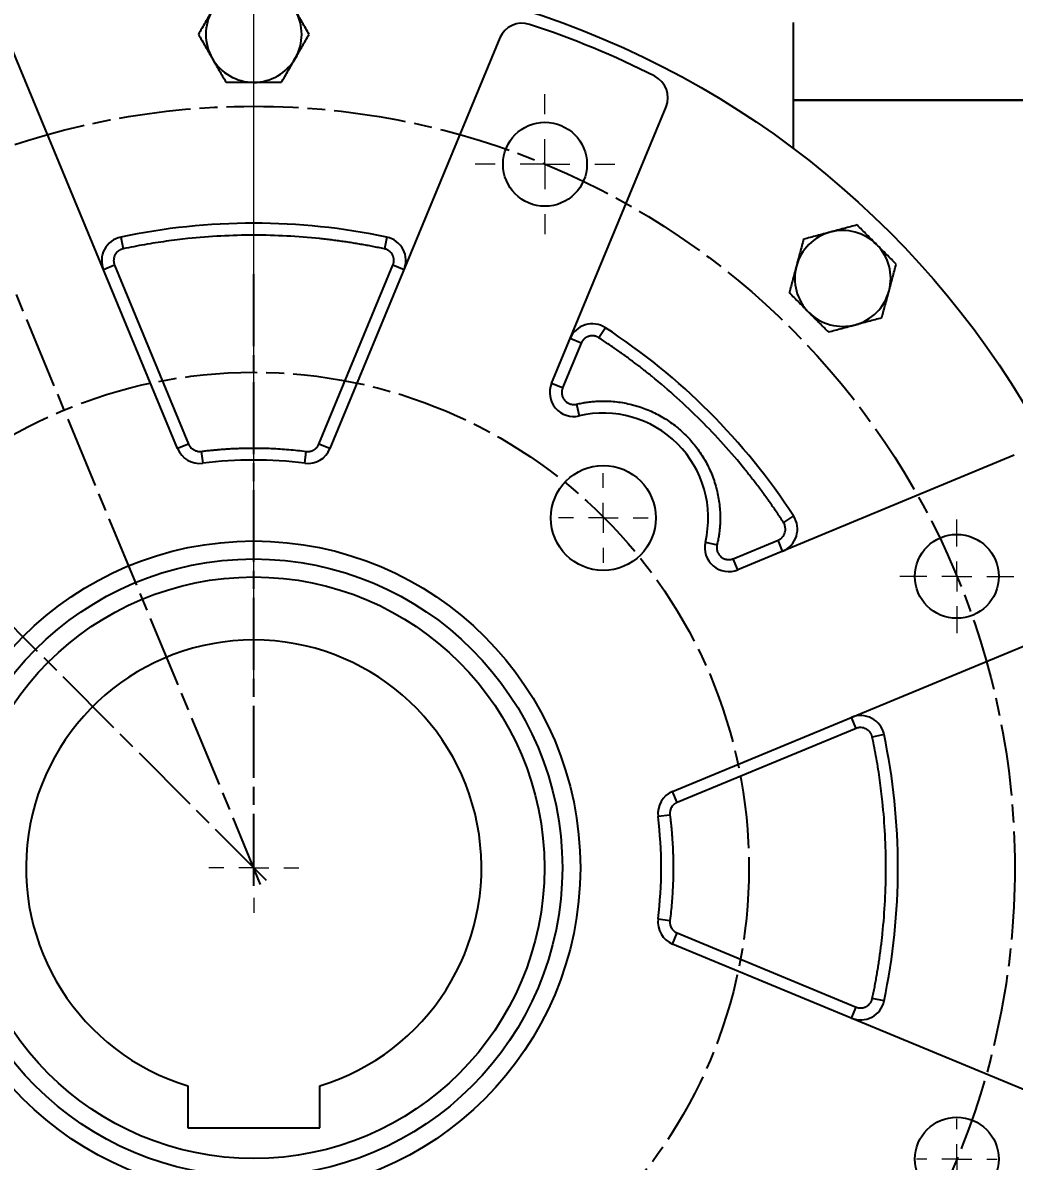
# Model space of a CAD drawing. Header units: millimetres. Extents: x 2451 to 4400, y 944 to 2322.
# Drawn here: x 3652.7 to 3818.1, y 1668.5 to 1858.4 of the extents above; entities that cross this region are included whole.
import ezdxf

# ---------------------------------------------------------------- set-up
doc = ezdxf.new("R2010")
doc.units = ezdxf.units.MM
doc.linetypes.add('AM_ISO08W050', pattern=[18, 12, -1.5, 3, -1.5])
for name, color, linetype, lineweight in [('10', 7, 'Continuous', 0), ('AM_5', 3, 'Continuous', 25), ('AM_7', 4, 'AM_ISO08W050', 25), ('FORMAT', 7, 'Continuous', 18)]:
    doc.layers.add(name, color=color, linetype=linetype, lineweight=lineweight)
doc.styles.add('SLDTEXTSTYLE1', font='txt.shx', dxfattribs={"width": 0.7, "bigfont": 'gbcbig.shx'})
doc.dimstyles.new('SLDDIMSTYLE12$2', dxfattribs={"dimtxt": 12, "dimasz": 10, "dimexe": 0, "dimexo": 0.0625, "dimgap": 0.875, "dimtad": 1, "dimdec": 1, "dimlfac": 1.8, "dimrnd": 1e-09, "dimzin": 12, "dimdsep": 46, "dimtxsty": 'SLDTEXTSTYLE1', "dimcen": 0.09, "dimdle": 8.16, "dimclrd": 3, "dimclre": 3, "dimadec": 0, "dimazin": 3, "dimtfac": 1, "dimtdec": 1, "dimtofl": 0, "dimtmove": 0, "dimatfit": 3, "dimfxl": 0, "dimfrac": 2, "dimtolj": 1, "dimlwd": 5, "dimlwe": 5, "dimarcsym": 0})
doc.dimstyles.new('SLDDIMSTYLE12$3', dxfattribs={"dimtxt": 12, "dimasz": 10, "dimexe": 0, "dimexo": 0.0625, "dimgap": 0.875, "dimtad": 1, "dimdec": 1, "dimlfac": 1.8, "dimrnd": 1e-09, "dimzin": 12, "dimdsep": 46, "dimtxsty": 'SLDTEXTSTYLE1', "dimcen": 0.09, "dimdle": 8.16, "dimclrd": 3, "dimclre": 3, "dimadec": 0, "dimazin": 3, "dimtfac": 1, "dimtdec": 1, "dimtofl": 0, "dimtmove": 0, "dimatfit": 3, "dimfxl": 0, "dimfrac": 2, "dimtolj": 1, "dimlwd": 5, "dimlwe": 5, "dimarcsym": 0})

# ---------------------------------------------------------------- blocks, each defined once
blk = doc.blocks.new('SW_CENTERMARKSYMBOL_3')
at = {"layer": '10', "color": 0}
for p, q in [((0, 1), (0, 1.9)), ((0, 0), (0, 0.5)), ((-1, 0), (-1.9, 0)), ((0, 0), (-0.5, 0)), ((0, 0), (0, -0.5)), ((0, 0), (0.5, 0)), ((1, 0), (1.9, 0)), ((0, -1), (0, -1.9))]:
    blk.add_line(p, q, dxfattribs=at)
blk = doc.blocks.new('SW_CENTERMARKSYMBOL_5')
at = {"layer": '10', "color": 0}
for p, q in [((0, 1), (0, 1.5)), ((0, 0), (0, 0.5)), ((-1, 0), (-1.5, 0)), ((0, 0), (-0.5, 0)), ((0, 0), (0, -0.5)), ((0, 0), (0.5, 0)), ((1, 0), (1.5, 0)), ((0, -1), (0, -1.5))]:
    blk.add_line(p, q, dxfattribs=at)
blk = doc.blocks.new('SW_CENTERMARKSYMBOL_6')
at = {"layer": '10', "color": 0}
for p, q in [((0, 1), (0, 1.5)), ((0, 0), (0, 0.5)), ((-1, 0), (-1.5, 0)), ((0, 0), (-0.5, 0)), ((0, 0), (0, -0.5)), ((0, 0), (0.5, 0)), ((1, 0), (1.5, 0)), ((0, -1), (0, -1.5))]:
    blk.add_line(p, q, dxfattribs=at)
blk = doc.blocks.new('SW_CENTERMARKSYMBOL_9')
at = {"layer": 'FORMAT', "color": 0}
for p, q in [((0, 1.667), (0, 2.333)), ((0, 0), (0, 0.833)), ((-1.667, 0), (-2.333, 0)), ((0, 0), (-0.833, 0)), ((0, 0), (0, -0.833)), ((0, 0), (0.833, 0)), ((1.667, 0), (2.333, 0)), ((0, -1.667), (0, -2.333))]:
    blk.add_line(p, q, dxfattribs=at)
blk = doc.blocks.new('SW_CENTERMARKSYMBOL_12')
at = {"layer": '10', "color": 0}
for p, q in [((0, 1), (0, 1.35)), ((0, 0), (0, 0.5)), ((-1, 0), (-1.35, 0)), ((0, 0), (-0.5, 0)), ((0, 0), (0, -0.5)), ((0, 0), (0.5, 0)), ((1, 0), (1.35, 0)), ((0, -1), (0, -1.35))]:
    blk.add_line(p, q, dxfattribs=at)
blk = doc.blocks.new('*D77')
at = {"layer": 'AM_5', "color": 3, "linetype": 'Continuous', "lineweight": 5, "transparency": 16777216}
blk.add_line((3528.99, 1833.97), (3561.27, 1810.78), dxfattribs=at)
at = {"layer": 'AM_5', "color": 3, "lineweight": 5, "transparency": 16777216}
for p, q in [((3691.13, 1717.44), (3691.31, 1717.44)), ((3691.22, 1717.35), (3691.22, 1717.53))]:
    blk.add_line(p, q, dxfattribs=at)
at = {"layer": 'AM_5', "color": 3, "transparency": 16777216}
blk.add_solid([(3562.25, 1812.14), (3560.3, 1809.43), (3569.4, 1804.95)], dxfattribs=at)
at = {"layer": 'Defpoints', "color": 0, "transparency": 16777216}
for p in [(3569.4, 1804.95), (3813.05, 1629.93)]:
    blk.add_point(p, dxfattribs=at)
at = {"layer": 'AM_5', "color": 0, "transparency": 16777216, "insert": (3545.08, 1830.88), "char_height": 12, "attachment_point": 5, "rotation": 324.3099, "style": 'SLDTEXTSTYLE1'}
blk.add_mtext('\\A1;∅300', dxfattribs=at)
blk = doc.blocks.new('*D78')
at = {"layer": 'AM_5', "color": 3, "linetype": 'Continuous', "lineweight": 5, "transparency": 16777216}
blk.add_line((3492.51, 1749.35), (3599.76, 1732.13), dxfattribs=at)
at = {"layer": 'AM_5', "color": 3, "lineweight": 5, "transparency": 16777216}
for p, q in [((3691.13, 1717.44), (3691.31, 1717.44)), ((3691.22, 1717.35), (3691.22, 1717.53))]:
    blk.add_line(p, q, dxfattribs=at)
at = {"layer": 'AM_5', "color": 3, "transparency": 16777216}
blk.add_solid([(3600.03, 1733.77), (3599.5, 1730.48), (3609.64, 1730.54)], dxfattribs=at)
at = {"layer": 'Defpoints', "color": 0, "transparency": 16777216}
for p in [(3609.64, 1730.54), (3772.81, 1704.33)]:
    blk.add_point(p, dxfattribs=at)
at = {"layer": 'AM_5', "color": 0, "transparency": 16777216, "insert": (3508.29, 1753.78), "char_height": 12, "attachment_point": 5, "rotation": 350.8759, "style": 'SLDTEXTSTYLE1'}
blk.add_mtext('\\A1;%%C165', dxfattribs=at)
blk = doc.blocks.new('*D61')
at = {"layer": 'AM_5', "color": 3, "linetype": 'Continuous', "lineweight": 5, "transparency": 16777216}
blk.add_line((3691.22, 1747.6), (3691.22, 1908.66), dxfattribs=at)
at = {"layer": 'AM_5', "color": 3, "lineweight": 5, "transparency": 16777216}
blk.add_line((3641.68, 1765.73), (3555.13, 1852.29), dxfattribs=at)
at = {"layer": 'AM_5', "color": 3, "linetype": 'Continuous', "lineweight": 5, "transparency": 16777216}
blk.add_arc((3691.22, 1716.19), 192.47, 92.9772, 132.0228, dxfattribs=at)
at = {"layer": 'AM_5', "color": 3, "transparency": 16777216}
for points in [[(3681.18, 1910.07), (3681.27, 1906.73), (3691.22, 1908.66)], [(3563.53, 1857.96), (3561.23, 1860.38), (3555.13, 1852.29)]]:
    blk.add_solid(points, dxfattribs=at)
at = {"layer": 'Defpoints', "color": 0, "transparency": 16777216}
for p in [(3641.41, 1902.1), (3641.73, 1765.68), (3691.22, 1747.53), (3691.22, 1721.19), (3691.22, 1716.19)]:
    blk.add_point(p, dxfattribs=at)
at = {"layer": 'AM_5', "color": 0, "transparency": 16777216, "insert": (3608.36, 1897.5), "char_height": 12, "attachment_point": 5, "rotation": 24.561, "style": 'SLDTEXTSTYLE1'}
blk.add_mtext('\\A1;45°', dxfattribs=at)
blk = doc.blocks.new('*D70')
at = {"layer": 'AM_5', "color": 3, "lineweight": 5, "transparency": 16777216}
blk.add_line((3691.22, 1816.92), (3691.22, 1878.96), dxfattribs=at)
at = {"layer": 'AM_5', "color": 3, "linetype": 'Continuous', "lineweight": 5, "transparency": 16777216}
blk.add_line((3641.45, 1837.6), (3629.41, 1866.66), dxfattribs=at)
blk.add_arc((3691.22, 1717.44), 161.52, 93.5478, 108.9522, dxfattribs=at)
at = {"layer": 'AM_5', "color": 3, "transparency": 16777216}
for points in [[(3681.18, 1880.31), (3681.28, 1876.98), (3691.22, 1878.96)], [(3639.36, 1868.64), (3638.18, 1871.76), (3629.41, 1866.66)]]:
    blk.add_solid(points, dxfattribs=at)
at = {"layer": 'Defpoints', "color": 0, "transparency": 16777216}
for p in [(3670.14, 1877.58), (3641.48, 1837.54), (3691.22, 1816.86), (3692.37, 1714.67), (3691.22, 1714.44)]:
    blk.add_point(p, dxfattribs=at)
at = {"layer": 'AM_5', "color": 0, "transparency": 16777216, "insert": (3658.37, 1882.6), "char_height": 12, "attachment_point": 5, "rotation": 11.25, "style": 'SLDTEXTSTYLE1'}
blk.add_mtext('\\A1;22.5%%D', dxfattribs=at)
blk = doc.blocks.new('*D71')
at = {"layer": 'AM_5', "color": 3, "linetype": 'Continuous', "lineweight": 5, "transparency": 16777216}
blk.add_line((3514.18, 1811.73), (3570.3, 1781.84), dxfattribs=at)
at = {"layer": 'AM_5', "color": 3, "lineweight": 5, "transparency": 16777216}
for p, q in [((3691.13, 1717.44), (3691.31, 1717.44)), ((3691.22, 1717.35), (3691.22, 1717.53))]:
    blk.add_line(p, q, dxfattribs=at)
at = {"layer": 'AM_5', "color": 3, "transparency": 16777216}
blk.add_solid([(3571.09, 1783.31), (3569.52, 1780.37), (3579.13, 1777.14)], dxfattribs=at)
at = {"layer": 'Defpoints', "color": 0, "transparency": 16777216}
for p in [(3579.13, 1777.14), (3803.32, 1657.74)]:
    blk.add_point(p, dxfattribs=at)
at = {"layer": 'AM_5', "color": 0, "transparency": 16777216, "insert": (3531.78, 1810.14), "char_height": 12, "attachment_point": 5, "rotation": 331.9615, "style": 'SLDTEXTSTYLE1'}
blk.add_mtext('\\A1;∅254', dxfattribs=at)

msp = doc.modelspace()

# ---------------------------------------------------------------- linework, layer by layer
at = {"color": 7, "linetype": 'Continuous', "lineweight": 25}
for p, q in [((3781.224, 1858.437), (3781.224, 1845.437)), ((3678.506, 1787.339), (3650.137, 1855.827)), ((3732.311, 1855.827), (3703.942, 1787.339)), ((3697.872, 1851.898), (3698.468, 1852.926)), ((3691.205, 1848.387), (3691.681, 1848.4)), ((3740.925, 1798.229), (3760.028, 1844.347)), ((3781.224, 1845.437), (3781.224, 1837.437)), ((3781.224, 1845.437), (3831.224, 1845.437)), ((3881.224, 1845.437), (3781.224, 1845.437)), ((3669.017, 1822.618), (3669.43, 1820.662)), ((3713.431, 1822.618), (3713.018, 1820.662)), ((3667.995, 1817.939), (3666.148, 1817.174)), ((3667.995, 1817.939), (3680.354, 1788.104)), ((3702.095, 1788.104), (3714.453, 1817.939)), ((3716.301, 1817.174), (3714.453, 1817.939)), ((3791.003, 1807.814), (3792.152, 1808.12)), ((3749.896, 1807.514), (3748.804, 1805.839)), ((3745.865, 1804.928), (3742.773, 1797.464)), ((3745.865, 1804.928), (3744.017, 1805.694)), ((3742.773, 1797.464), (3740.925, 1798.229)), ((3745.08, 1794.752), (3745.54, 1792.805)), ((3680.354, 1788.104), (3678.506, 1787.339)), ((3682.452, 1786.885), (3682.703, 1784.901)), ((3699.746, 1784.901), (3699.996, 1786.885)), ((3703.942, 1787.339), (3702.095, 1788.104)), ((3818.134, 1786.241), (3772.016, 1767.138)), ((3781.301, 1776.109), (3779.626, 1775.017)), ((3766.592, 1771.753), (3768.539, 1771.293)), ((3771.251, 1768.986), (3778.715, 1772.078)), ((3779.48, 1770.23), (3778.715, 1772.078)), ((3772.016, 1767.138), (3771.251, 1768.986)), ((3761.126, 1730.156), (3829.614, 1758.524)), ((3791.726, 1740.666), (3790.961, 1742.514)), ((3791.726, 1740.666), (3761.891, 1728.308)), ((3796.405, 1739.644), (3794.448, 1739.231)), ((3761.891, 1728.308), (3761.126, 1730.156)), ((3760.672, 1726.209), (3758.688, 1725.959)), ((3758.688, 1708.916), (3760.672, 1708.665)), ((3761.126, 1704.719), (3761.891, 1706.567)), ((3761.891, 1706.567), (3791.726, 1694.209)), ((3829.614, 1676.35), (3761.126, 1704.719)), ((3796.405, 1695.23), (3794.448, 1695.643)), ((3790.961, 1692.361), (3791.726, 1694.209)), ((3680.224, 1681.064), (3680.224, 1674.037)), ((3702.224, 1674.037), (3702.224, 1681.064)), ((3680.224, 1674.037), (3702.224, 1674.037))]:
    msp.add_line(p, q, dxfattribs=at)
for centre, radius in [((3691.224, 1717.437), 150), ((3739.825, 1834.77), 7), ((3749.56, 1775.774), 8.75), ((3691.224, 1717.437), 54.5), ((3808.557, 1766.038), 7), ((3691.224, 1717.437), 51.5), ((3691.224, 1717.437), 48.5), ((3808.557, 1668.836), 7)]:
    msp.add_circle(centre, radius, dxfattribs=at)
for centre, radius, start, end in [((3691.224, 1856.437), 8, 150, 210), ((3691.224, 1856.437), 8, 330, 30), ((3736.007, 1854.297), 4, 71.88103, 157.5), ((3691.224, 1717.437), 148, 63.11897, 71.88103), ((3691.224, 1856.437), 8, 210, 270), ((3691.224, 1856.437), 8, 270, 330), ((3756.332, 1845.878), 4, 337.5, 63.11897), ((3691.224, 1717.437), 107.5, 78.07806, 101.92194), ((3789.512, 1815.725), 8, 105, 165), ((3789.512, 1815.725), 8, 45, 105), ((3669.843, 1818.705), 4, 101.92194, 202.5), ((3712.605, 1818.705), 4, 337.5, 78.07806), ((3789.512, 1815.725), 8, 345, 45), ((3789.512, 1815.725), 8, 165, 225), ((3789.512, 1815.725), 8, 285, 345), ((3789.512, 1815.725), 8, 225, 285), ((3747.712, 1804.163), 4, 56.92194, 157.5), ((3691.224, 1717.437), 107.5, 33.07806, 56.92194), ((3744.621, 1796.698), 4, 157.5, 283.28289), ((3749.56, 1775.774), 17.5, 346.71711, 103.28289), ((3682.201, 1788.87), 4, 202.5, 277.19906), ((3700.247, 1788.87), 4, 262.80094, 337.5), ((3691.224, 1717.437), 68, 82.80094, 97.19906), ((3777.95, 1773.926), 4, 292.5, 33.07806), ((3770.485, 1770.834), 4, 166.71711, 292.5), ((3691.224, 1717.437), 38, 286.82645, 253.17355), ((3792.492, 1738.818), 4, 11.92194, 112.5), ((3691.224, 1717.437), 107.5, 348.07806, 11.92194), ((3762.657, 1726.46), 4, 112.5, 187.19906), ((3691.224, 1717.437), 68, 352.80094, 7.19906), ((3762.657, 1708.414), 4, 172.80094, 247.5), ((3792.492, 1696.056), 4, 247.5, 348.07806)]:
    msp.add_arc(centre, radius, start, end, dxfattribs=at)
for points, knots in [([(3684.296, 1860.437), (3683.907, 1859.764), (3683.521, 1859.095), (3682.751, 1857.762), (3682.368, 1857.099), (3681.987, 1856.437)], [0, 0, 0, 0, 0.5, 0.5, 1, 1, 1, 1]), ([(3700.462, 1856.437), (3700.08, 1857.099), (3699.697, 1857.762), (3698.927, 1859.095), (3698.541, 1859.764), (3698.152, 1860.437)], [0, 0, 0, 0, 0.5, 0.5, 1, 1, 1, 1]), ([(3681.987, 1856.437), (3682.368, 1855.776), (3682.751, 1855.113), (3683.521, 1853.78), (3683.907, 1853.11), (3684.296, 1852.437)], [0, 0, 0, 0, 0.5, 0.5, 1, 1, 1, 1]), ([(3698.152, 1852.437), (3698.541, 1853.11), (3698.927, 1853.78), (3699.697, 1855.113), (3700.08, 1855.776), (3700.462, 1856.437)], [0, 0, 0, 0, 0.5, 0.5, 1, 1, 1, 1]), ([(3684.296, 1852.437), (3684.684, 1851.764), (3685.071, 1851.095), (3685.841, 1849.762), (3686.224, 1849.099), (3686.605, 1848.437)], [0, 0, 0, 0, 0.5, 0.5, 1, 1, 1, 1]), ([(3695.843, 1848.437), (3696.225, 1849.099), (3696.608, 1849.762), (3697.377, 1851.095), (3697.764, 1851.764), (3698.152, 1852.437)], [0, 0, 0, 0, 0.5, 0.5, 1, 1, 1, 1]), ([(3686.605, 1848.437), (3687.369, 1848.437), (3688.135, 1848.437), (3689.674, 1848.437), (3690.447, 1848.437), (3691.224, 1848.437)], [0, 0, 0, 0, 0.5, 0.5, 1, 1, 1, 1]), ([(3691.224, 1848.437), (3692.001, 1848.437), (3692.774, 1848.437), (3694.313, 1848.437), (3695.079, 1848.437), (3695.843, 1848.437)], [0, 0, 0, 0, 0.5, 0.5, 1, 1, 1, 1]), ([(3713.018, 1820.662), (3712.693, 1820.729), (3712.044, 1820.865), (3711.067, 1821.056), (3710.089, 1821.239), (3709.109, 1821.412), (3708.128, 1821.576), (3707.145, 1821.731), (3706.161, 1821.876), (3705.175, 1822.012), (3704.188, 1822.139), (3703.2, 1822.257), (3700.717, 1822.529), (3696.727, 1822.842), (3691.224, 1822.985), (3685.721, 1822.842), (3681.456, 1822.507), (3678.424, 1822.163), (3676.615, 1821.926), (3674.811, 1821.658), (3673.012, 1821.358), (3671.218, 1821.03), (3670.026, 1820.784), (3669.43, 1820.662)], [0, 0, 0, 0, 0.022681, 0.0453532, 0.0680184, 0.0906789, 0.1133365, 0.1359933, 0.1586513, 0.1813126, 0.2039791, 0.2266529, 0.2493359, 0.3746623, 0.5000011, 0.6253275, 0.7506663, 0.7922409, 0.8337913, 0.87533, 0.9168694, 0.9584219, 1, 1, 1, 1]), ([(3787.441, 1823.453), (3786.691, 1823.251), (3785.944, 1823.051), (3784.457, 1822.653), (3783.718, 1822.455), (3782.98, 1822.257)], [0, 0, 0, 0, 0.5, 0.5, 1, 1, 1, 1]), ([(3791.903, 1824.648), (3791.165, 1824.45), (3790.425, 1824.252), (3788.939, 1823.854), (3788.192, 1823.654), (3787.441, 1823.453)], [0, 0, 0, 0, 0.5, 0.5, 1, 1, 1, 1]), ([(3795.169, 1821.382), (3794.619, 1821.931), (3794.073, 1822.478), (3792.984, 1823.566), (3792.443, 1824.108), (3791.903, 1824.648)], [0, 0, 0, 0, 0.5, 0.5, 1, 1, 1, 1]), ([(3782.98, 1822.257), (3782.782, 1821.52), (3782.584, 1820.78), (3782.186, 1819.293), (3781.986, 1818.546), (3781.785, 1817.796)], [0, 0, 0, 0, 0.5, 0.5, 1, 1, 1, 1]), ([(3798.435, 1818.116), (3797.895, 1818.656), (3797.353, 1819.198), (3796.265, 1820.286), (3795.718, 1820.832), (3795.169, 1821.382)], [0, 0, 0, 0, 0.5, 0.5, 1, 1, 1, 1]), ([(3669.078, 1820.553), (3669.039, 1820.536), (3668.962, 1820.502), (3668.851, 1820.443), (3668.744, 1820.378), (3668.642, 1820.306), (3668.544, 1820.227), (3668.381, 1820.079), (3668.177, 1819.837), (3667.983, 1819.475), (3667.864, 1819.082), (3667.834, 1818.725), (3667.858, 1818.422), (3667.907, 1818.175), (3667.966, 1818.018), (3667.995, 1817.939)], [0, 0, 0, 0, 0.0402761, 0.0802426, 0.1200582, 0.159883, 0.1998773, 0.2401994, 0.3700431, 0.5000574, 0.6299012, 0.7599156, 0.8401208, 0.919721, 1, 1, 1, 1]), ([(3669.43, 1820.662), (3669.39, 1820.652), (3669.31, 1820.634), (3669.192, 1820.598), (3669.116, 1820.568), (3669.078, 1820.553)], [0, 0, 0, 0, 0.3335445, 0.6664555, 1, 1, 1, 1]), ([(3714.453, 1817.939), (3714.471, 1817.985), (3714.506, 1818.076), (3714.547, 1818.217), (3714.577, 1818.359), (3714.597, 1818.504), (3714.606, 1818.65), (3714.604, 1818.894), (3714.552, 1819.234), (3714.388, 1819.644), (3714.142, 1820.011), (3713.855, 1820.28), (3713.569, 1820.466), (3713.302, 1820.59), (3713.113, 1820.637), (3713.018, 1820.662)], [0, 0, 0, 0, 0.04206666, 0.08368999, 0.12509412, 0.16650673, 0.20815537, 0.25026376, 0.37509525, 0.50008148, 0.62491305, 0.74989935, 0.8335363, 0.91629596, 1, 1, 1, 1]), ([(3781.785, 1817.796), (3781.583, 1817.045), (3781.383, 1816.298), (3780.985, 1814.812), (3780.787, 1814.072), (3780.589, 1813.334)], [0, 0, 0, 0, 0.5, 0.5, 1, 1, 1, 1]), ([(3797.239, 1813.655), (3797.441, 1814.405), (3797.641, 1815.152), (3798.039, 1816.638), (3798.237, 1817.378), (3798.435, 1818.116)], [0, 0, 0, 0, 0.5, 0.5, 1, 1, 1, 1]), ([(3796.044, 1809.193), (3796.242, 1809.931), (3796.44, 1810.671), (3796.838, 1812.157), (3797.038, 1812.904), (3797.239, 1813.655)], [0, 0, 0, 0, 0.5, 0.5, 1, 1, 1, 1]), ([(3780.589, 1813.334), (3781.129, 1812.794), (3781.671, 1812.253), (3782.759, 1811.164), (3783.306, 1810.618), (3783.855, 1810.068)], [0, 0, 0, 0, 0.5, 0.5, 1, 1, 1, 1]), ([(3783.855, 1810.068), (3784.405, 1809.519), (3784.951, 1808.972), (3786.039, 1807.884), (3786.581, 1807.342), (3787.121, 1806.802)], [0, 0, 0, 0, 0.5, 0.5, 1, 1, 1, 1]), ([(3787.121, 1806.802), (3787.859, 1807), (3788.599, 1807.198), (3790.085, 1807.596), (3790.832, 1807.797), (3791.583, 1807.998)], [0, 0, 0, 0, 0.5, 0.5, 1, 1, 1, 1]), ([(3791.583, 1807.998), (3792.333, 1808.199), (3793.08, 1808.399), (3794.566, 1808.797), (3795.306, 1808.995), (3796.044, 1809.193)], [0, 0, 0, 0, 0.5, 0.5, 1, 1, 1, 1]), ([(3746.947, 1806.011), (3746.907, 1805.993), (3746.827, 1805.958), (3746.711, 1805.896), (3746.6, 1805.827), (3746.494, 1805.751), (3746.393, 1805.668), (3746.266, 1805.548), (3746.121, 1805.384), (3745.974, 1805.166), (3745.901, 1805.008), (3745.865, 1804.928)], [0, 0, 0, 0, 0.0839092, 0.1671165, 0.24998, 0.3328626, 0.4161267, 0.50013, 0.6671619, 0.8328171, 1, 1, 1, 1]), ([(3748.804, 1805.839), (3748.77, 1805.86), (3748.703, 1805.902), (3748.597, 1805.958), (3748.489, 1806.007), (3748.338, 1806.066), (3748.141, 1806.122), (3747.897, 1806.159), (3747.651, 1806.167), (3747.408, 1806.144), (3747.171, 1806.094), (3747.022, 1806.039), (3746.947, 1806.011)], [0, 0, 0, 0, 0.06164978, 0.1231121, 0.18460747, 0.246356, 0.37307207, 0.50005393, 0.62677002, 0.75375188, 0.87681009, 1, 1, 1, 1]), ([(3779.626, 1775.017), (3779.444, 1775.295), (3779.08, 1775.85), (3778.524, 1776.676), (3777.962, 1777.497), (3777.392, 1778.312), (3776.814, 1779.122), (3776.229, 1779.926), (3775.636, 1780.725), (3775.035, 1781.518), (3774.427, 1782.306), (3773.811, 1783.088), (3772.248, 1785.036), (3769.648, 1788.078), (3765.858, 1792.071), (3761.865, 1795.861), (3758.612, 1798.64), (3756.226, 1800.541), (3754.779, 1801.652), (3753.314, 1802.738), (3751.83, 1803.798), (3750.328, 1804.835), (3749.312, 1805.504), (3748.804, 1805.839)], [0, 0, 0, 0, 0.022681, 0.0453532, 0.0680184, 0.0906789, 0.1133365, 0.1359933, 0.1586513, 0.1813126, 0.2039791, 0.2266529, 0.2493359, 0.3746623, 0.5000011, 0.6253275, 0.7506663, 0.7922409, 0.8337913, 0.87533, 0.9168694, 0.9584219, 1, 1, 1, 1]), ([(3742.773, 1797.464), (3742.756, 1797.422), (3742.724, 1797.338), (3742.685, 1797.209), (3742.655, 1797.078), (3742.627, 1796.898), (3742.614, 1796.666), (3742.639, 1796.387), (3742.701, 1796.113), (3742.832, 1795.771), (3743.079, 1795.387), (3743.419, 1795.082), (3743.735, 1794.898), (3743.995, 1794.792), (3744.267, 1794.723), (3744.542, 1794.694), (3744.816, 1794.7), (3744.992, 1794.735), (3745.08, 1794.752)], [0, 0, 0, 0, 0.0307301, 0.0613362, 0.0919578, 0.1227345, 0.1864029, 0.2501916, 0.31386, 0.3776487, 0.5000342, 0.6224196, 0.686088, 0.7498768, 0.8135451, 0.8773339, 0.9386359, 1, 1, 1, 1]), ([(3745.08, 1794.752), (3745.225, 1794.785), (3745.514, 1794.851), (3745.949, 1794.938), (3746.386, 1795.016), (3746.824, 1795.083), (3747.262, 1795.14), (3747.702, 1795.187), (3748.143, 1795.224), (3748.585, 1795.251), (3749.028, 1795.268), (3749.472, 1795.275), (3750.608, 1795.267), (3752.435, 1795.117), (3754.904, 1794.583), (3757.284, 1793.739), (3759.51, 1792.605), (3761.553, 1791.216), (3763.384, 1789.598), (3765.002, 1787.767), (3766.391, 1785.723), (3767.526, 1783.497), (3768.37, 1781.117), (3768.904, 1778.649), (3769.064, 1776.698), (3769.061, 1775.316), (3769.025, 1774.504), (3768.956, 1773.695), (3768.852, 1772.89), (3768.716, 1772.088), (3768.598, 1771.559), (3768.539, 1771.293)], [0, 0, 0, 0, 0.011225, 0.02242414, 0.03360315, 0.04476784, 0.055924, 0.06707747, 0.07823406, 0.08939959, 0.10057987, 0.11178069, 0.1230078, 0.1865176, 0.25004031, 0.31355011, 0.37707282, 0.43853142, 0.50000306, 0.56146166, 0.62293331, 0.68644311, 0.74996581, 0.81347561, 0.87699832, 0.8975565, 0.91804382, 0.93849597, 0.95894883, 0.97943828, 1, 1, 1, 1]), ([(3680.354, 1788.104), (3680.37, 1788.065), (3680.404, 1787.988), (3680.464, 1787.876), (3680.53, 1787.768), (3680.603, 1787.665), (3680.726, 1787.512), (3680.916, 1787.324), (3681.192, 1787.132), (3681.495, 1786.988), (3681.779, 1786.908), (3682.03, 1786.873), (3682.241, 1786.865), (3682.382, 1786.879), (3682.452, 1786.885)], [0, 0, 0, 0, 0.0488292, 0.0973789, 0.1458459, 0.1944277, 0.2433207, 0.3715761, 0.5000347, 0.6282901, 0.7567487, 0.8379409, 0.9187192, 1, 1, 1, 1]), ([(3682.452, 1786.885), (3682.717, 1786.918), (3683.246, 1786.983), (3684.041, 1787.069), (3684.837, 1787.147), (3685.633, 1787.215), (3686.43, 1787.275), (3687.228, 1787.325), (3688.026, 1787.366), (3688.825, 1787.398), (3689.624, 1787.421), (3690.424, 1787.434), (3691.446, 1787.44), (3692.691, 1787.427), (3694.156, 1787.381), (3695.619, 1787.305), (3697.08, 1787.197), (3698.54, 1787.06), (3699.511, 1786.944), (3699.996, 1786.885)], [0, 0, 0, 0, 0.0454968, 0.0909674, 0.1364177, 0.1818537, 0.2272813, 0.2727064, 0.3181351, 0.3635731, 0.4090265, 0.4545012, 0.5000032, 0.5833926, 0.6667107, 0.7499938, 0.8332787, 0.9166019, 1, 1, 1, 1]), ([(3699.996, 1786.885), (3700.039, 1786.881), (3700.125, 1786.872), (3700.255, 1786.868), (3700.384, 1786.873), (3700.556, 1786.891), (3700.769, 1786.932), (3700.931, 1786.992), (3701.012, 1787.022)], [0, 0, 0, 0, 0.1251974, 0.2499333, 0.374735, 0.500129, 0.7499334, 1, 1, 1, 1]), ([(3701.012, 1787.022), (3701.053, 1787.039), (3701.133, 1787.074), (3701.248, 1787.136), (3701.359, 1787.205), (3701.465, 1787.281), (3701.566, 1787.364), (3701.694, 1787.484), (3701.838, 1787.648), (3701.986, 1787.866), (3702.058, 1788.025), (3702.095, 1788.104)], [0, 0, 0, 0, 0.08390923, 0.16711646, 0.24997998, 0.33286256, 0.41612671, 0.50013, 0.66716188, 0.8328171, 1, 1, 1, 1]), ([(3778.715, 1772.078), (3778.76, 1772.098), (3778.85, 1772.137), (3778.978, 1772.208), (3779.1, 1772.287), (3779.216, 1772.375), (3779.326, 1772.472), (3779.497, 1772.646), (3779.7, 1772.924), (3779.875, 1773.329), (3779.96, 1773.762), (3779.948, 1774.155), (3779.876, 1774.489), (3779.775, 1774.765), (3779.676, 1774.933), (3779.626, 1775.017)], [0, 0, 0, 0, 0.0420667, 0.08369, 0.1250941, 0.1665067, 0.2081554, 0.2502638, 0.3750953, 0.5000815, 0.6249131, 0.7498994, 0.8335363, 0.916296, 1, 1, 1, 1]), ([(3768.539, 1771.293), (3768.529, 1771.249), (3768.51, 1771.162), (3768.493, 1771.028), (3768.485, 1770.894), (3768.485, 1770.711), (3768.51, 1770.48), (3768.579, 1770.208), (3768.684, 1769.949), (3768.869, 1769.632), (3769.173, 1769.292), (3769.558, 1769.046), (3769.9, 1768.914), (3770.173, 1768.852), (3770.453, 1768.827), (3770.729, 1768.843), (3770.998, 1768.892), (3771.166, 1768.955), (3771.251, 1768.986)], [0, 0, 0, 0, 0.0307301, 0.0613362, 0.0919578, 0.1227345, 0.1864029, 0.2501916, 0.31386, 0.3776487, 0.5000342, 0.6224196, 0.686088, 0.7498768, 0.8135451, 0.8773339, 0.9386359, 1, 1, 1, 1]), ([(3794.448, 1739.231), (3794.437, 1739.279), (3794.415, 1739.375), (3794.369, 1739.514), (3794.314, 1739.648), (3794.249, 1739.778), (3794.173, 1739.904), (3794.033, 1740.104), (3793.798, 1740.355), (3793.431, 1740.601), (3793.021, 1740.765), (3792.633, 1740.824), (3792.291, 1740.815), (3792.001, 1740.767), (3791.818, 1740.7), (3791.726, 1740.666)], [0, 0, 0, 0, 0.0420667, 0.08369, 0.1250941, 0.1665067, 0.2081554, 0.2502638, 0.3750953, 0.5000815, 0.6249131, 0.7498994, 0.8335363, 0.916296, 1, 1, 1, 1]), ([(3794.448, 1695.643), (3794.516, 1695.968), (3794.652, 1696.618), (3794.843, 1697.595), (3795.026, 1698.573), (3795.199, 1699.553), (3795.363, 1700.534), (3795.518, 1701.516), (3795.663, 1702.5), (3795.799, 1703.486), (3795.926, 1704.473), (3796.044, 1705.461), (3796.316, 1707.944), (3796.629, 1711.934), (3796.772, 1717.437), (3796.629, 1722.94), (3796.294, 1727.206), (3795.95, 1730.237), (3795.713, 1732.046), (3795.445, 1733.85), (3795.145, 1735.649), (3794.817, 1737.444), (3794.571, 1738.635), (3794.448, 1739.231)], [0, 0, 0, 0, 0.022681, 0.0453532, 0.0680184, 0.0906789, 0.1133365, 0.1359933, 0.1586513, 0.1813126, 0.2039791, 0.2266529, 0.2493359, 0.3746623, 0.5000011, 0.6253275, 0.7506663, 0.7922409, 0.8337913, 0.87533, 0.9168694, 0.9584219, 1, 1, 1, 1]), ([(3761.891, 1728.308), (3761.852, 1728.291), (3761.775, 1728.257), (3761.663, 1728.197), (3761.555, 1728.131), (3761.451, 1728.058), (3761.299, 1727.935), (3761.111, 1727.745), (3760.919, 1727.469), (3760.775, 1727.166), (3760.695, 1726.882), (3760.66, 1726.632), (3760.652, 1726.42), (3760.666, 1726.28), (3760.672, 1726.209)], [0, 0, 0, 0, 0.04882918, 0.09737892, 0.14584589, 0.19442772, 0.24332069, 0.37157605, 0.50003467, 0.62829008, 0.75674874, 0.83794089, 0.91871917, 1, 1, 1, 1]), ([(3760.672, 1726.209), (3760.705, 1725.945), (3760.77, 1725.415), (3760.856, 1724.62), (3760.934, 1723.824), (3761.002, 1723.028), (3761.061, 1722.231), (3761.112, 1721.433), (3761.153, 1720.635), (3761.185, 1719.837), (3761.207, 1719.037), (3761.221, 1718.237), (3761.227, 1717.215), (3761.214, 1715.971), (3761.168, 1714.506), (3761.091, 1713.042), (3760.984, 1711.581), (3760.847, 1710.121), (3760.731, 1709.151), (3760.672, 1708.665)], [0, 0, 0, 0, 0.0454968, 0.0909674, 0.1364177, 0.1818537, 0.2272813, 0.2727064, 0.3181351, 0.3635731, 0.4090265, 0.4545012, 0.5000032, 0.5833926, 0.6667107, 0.7499938, 0.8332787, 0.9166019, 1, 1, 1, 1]), ([(3760.672, 1708.665), (3760.668, 1708.623), (3760.659, 1708.539), (3760.655, 1708.412), (3760.659, 1708.286), (3760.671, 1708.159), (3760.703, 1707.966), (3760.775, 1707.709), (3760.919, 1707.405), (3761.111, 1707.13), (3761.318, 1706.92), (3761.518, 1706.765), (3761.698, 1706.653), (3761.827, 1706.596), (3761.891, 1706.567)], [0, 0, 0, 0, 0.0488292, 0.0973789, 0.1458459, 0.1944277, 0.2433207, 0.3715761, 0.5000347, 0.6282901, 0.7567487, 0.8379409, 0.9187192, 1, 1, 1, 1]), ([(3793.257, 1694.209), (3793.294, 1694.224), (3793.367, 1694.256), (3793.472, 1694.312), (3793.575, 1694.373), (3793.708, 1694.465), (3793.865, 1694.595), (3794.034, 1694.775), (3794.18, 1694.974), (3794.298, 1695.188), (3794.391, 1695.411), (3794.429, 1695.566), (3794.448, 1695.643)], [0, 0, 0, 0, 0.0616498, 0.1231121, 0.1846075, 0.246356, 0.3730721, 0.5000539, 0.62677, 0.7537519, 0.8768101, 1, 1, 1, 1]), ([(3791.726, 1694.209), (3791.767, 1694.193), (3791.849, 1694.161), (3791.974, 1694.123), (3792.101, 1694.093), (3792.23, 1694.072), (3792.36, 1694.059), (3792.535, 1694.053), (3792.753, 1694.068), (3793.011, 1694.117), (3793.175, 1694.178), (3793.257, 1694.209)], [0, 0, 0, 0, 0.0839092, 0.1671165, 0.24998, 0.3328626, 0.4161267, 0.50013, 0.6671619, 0.8328171, 1, 1, 1, 1])]:
    msp.add_open_spline(points, degree=3, knots=knots, dxfattribs=at)
at = {"layer": 'AM_7'}
for p, q in [((3692.372, 1714.666), (3641.475, 1837.542)), ((3691.224, 1714.437), (3691.224, 1816.861)), ((3693.345, 1715.316), (3630.766, 1777.895))]:
    msp.add_line(p, q, dxfattribs=at)
for radius in [127, 82.633]:
    msp.add_circle((3691.224, 1717.437), radius, dxfattribs=at)

# ---------------------------------------------------------------- block references
at = {"layer": '10', "xscale": 5, "yscale": 5, "zscale": 5}
for name, p in [('SW_CENTERMARKSYMBOL_9', (3739.825, 1834.77)), ('SW_CENTERMARKSYMBOL_6', (3749.56, 1775.774)), ('SW_CENTERMARKSYMBOL_3', (3808.557, 1766.038)), ('SW_CENTERMARKSYMBOL_5', (3691.224, 1717.437)), ('SW_CENTERMARKSYMBOL_12', (3808.557, 1668.836))]:
    msp.add_blockref(name, p, dxfattribs=at)

# ---------------------------------------------------------------- dimensions: what is measured, and where the dimension line sits
at = {"layer": 'AM_5'}
dim = msp.add_angular_dim_2l(base=(3641.409, 1902.101), line1=((3691.224, 1721.187), (3691.224, 1747.533)), line2=((3691.224, 1716.187), (3641.727, 1765.685)), dimstyle='SLDDIMSTYLE12$2', override={"dimlfac": 1}, dxfattribs=at)
dim.commit()
dim.dimension.update_dxf_attribs({"geometry": '*D61', "text_midpoint": (3611.221, 1891.244), "dimtype": 162})
dim = msp.add_angular_dim_2l(base=(3670.141, 1877.576), line1=((3692.372, 1714.666), (3641.475, 1837.542)), line2=((3691.224, 1714.437), (3691.224, 1816.861)), text='22.5%%D', dimstyle='SLDDIMSTYLE12$2', override={"dimlfac": 1, "dimpost": ''}, dxfattribs=at)
dim.commit()
dim.dimension.update_dxf_attribs({"geometry": '*D70', "text_midpoint": (3658.372, 1882.597)})
dim = msp.add_diameter_dim_2p(p1=(3813.052, 1629.927), p2=(3569.396, 1804.947), dimstyle='SLDDIMSTYLE12$3', override={"dimlfac": 1, "dimpost": ''}, dxfattribs=at)
dim.commit()
dim.dimension.update_dxf_attribs({"geometry": '*D77', "text_midpoint": (3545.082, 1830.877)})
dim = msp.add_diameter_dim_2p(p1=(3803.318, 1657.739), p2=(3579.13, 1777.135), dimstyle='SLDDIMSTYLE12$3', override={"dimlfac": 1, "dimpost": ''}, dxfattribs=at)
dim.commit()
dim.dimension.update_dxf_attribs({"geometry": '*D71', "text_midpoint": (3528.546, 1804.075), "dimtype": 163})
dim = msp.add_diameter_dim_2p(p1=(3772.812, 1704.334), p2=(3609.636, 1730.541), text='%%C165', dimstyle='SLDDIMSTYLE12$3', override={"dimlfac": 1}, dxfattribs=at)
dim.commit()
dim.dimension.update_dxf_attribs({"geometry": '*D78', "text_midpoint": (3507.198, 1746.993), "dimtype": 163})

doc.saveas('drawing.dxf')
